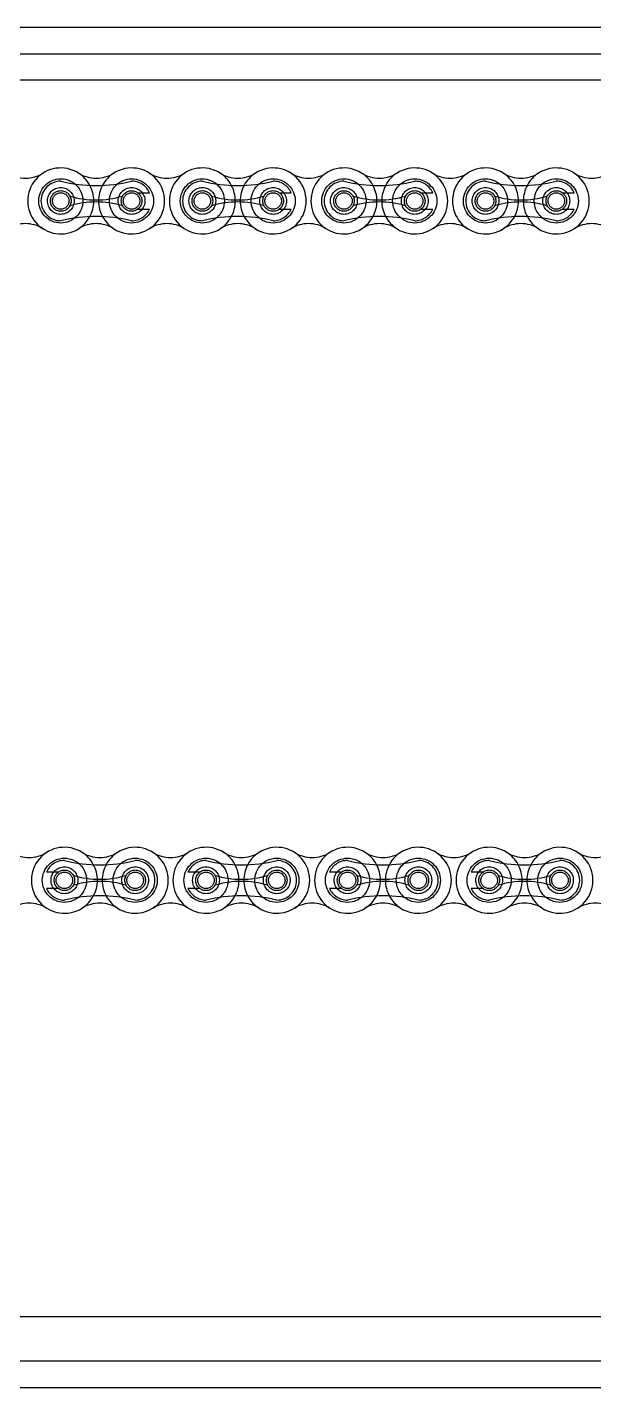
# Model space of a CAD drawing. Header units: metres. Extents: x 0 to 63075, y 0 to 44550.
# Drawn here: x 38337.2 to 38438.8, y 35022.3 to 35266.3 of the extents above; entities that cross this region are included whole.
import ezdxf

# ---------------------------------------------------------------- set-up
doc = ezdxf.new("R2010")
doc.units = ezdxf.units.M
doc.header["$LTSCALE"] = 75
doc.linetypes.add('HIDDEN2', pattern=[4.7625, 3.175, -1.5875])
for name, color, linetype in [('SDM', 7, 'Continuous'), ('SL4', 4, 'Continuous'), ('ST1', 7, 'HIDDEN2')]:
    doc.layers.add(name, color=color, linetype=linetype)

# ---------------------------------------------------------------- blocks, each defined once
blk = doc.blocks.new('A$Cf5e9a517')
at = {"layer": 'SL4'}
for p, q in [((1009.76, 1700.35), (2334.74, 1700.35)), ((2334.74, 1690.83), (1009.76, 1690.83)), ((1057.26, 1469.11), (2287.24, 1469.11)), ((2287.24, 1456.35), (2124.25, 1456.35))]:
    blk.add_line(p, q, dxfattribs=at)
at = {"layer": 'ST1'}
for p, q in [((1009.76, 1695.59), (2334.74, 1695.59)), ((2334.74, 1690.83), (1009.76, 1690.83)), ((2194.74, 1670.67), (2196.87, 1670.67)), ((2220.14, 1670.67), (2222.27, 1670.67)), ((2245.54, 1670.67), (2247.67, 1670.67)), ((2270.94, 1670.67), (2273.07, 1670.67)), ((2194.74, 1667.71), (2196.87, 1667.71)), ((2220.14, 1667.71), (2222.27, 1667.71)), ((2245.54, 1667.71), (2247.67, 1667.71)), ((2270.94, 1667.71), (2273.07, 1667.71)), ((2180.48, 1548.83), (2178.36, 1548.83)), ((2205.88, 1548.83), (2203.76, 1548.83)), ((2231.28, 1548.83), (2229.16, 1548.83)), ((2256.68, 1548.83), (2254.56, 1548.83)), ((2180.48, 1545.88), (2178.36, 1545.88)), ((2205.88, 1545.88), (2203.76, 1545.88)), ((2231.28, 1545.88), (2229.16, 1545.88)), ((2256.68, 1545.88), (2254.56, 1545.88)), ((1009.76, 1469.11), (2334.74, 1469.11)), ((2334.74, 1461.11), (1009.76, 1461.11))]:
    blk.add_line(p, q, dxfattribs=at)
for centre, radius in [((2180.94, 1669.19), 3.96), ((2180.94, 1669.19), 2.4), ((2193.64, 1669.19), 3.96), ((2193.64, 1669.19), 2.4), ((2206.34, 1669.19), 3.96), ((2206.34, 1669.19), 2.4), ((2219.04, 1669.19), 3.96), ((2219.04, 1669.19), 2.4), ((2231.74, 1669.19), 3.96), ((2231.74, 1669.19), 2.4), ((2244.44, 1669.19), 3.96), ((2244.44, 1669.19), 2.4), ((2257.14, 1669.19), 3.96), ((2257.14, 1669.19), 2.4), ((2269.84, 1669.19), 3.96), ((2269.84, 1669.19), 2.4), ((2180.94, 1669.19), 1.85), ((2180.94, 1669.19), 1.48), ((2193.64, 1669.19), 1.84), ((2193.64, 1669.19), 1.48), ((2206.34, 1669.19), 1.85), ((2206.34, 1669.19), 1.48), ((2219.04, 1669.19), 1.85), ((2219.04, 1669.19), 1.48), ((2231.74, 1669.19), 1.84), ((2231.74, 1669.19), 1.48), ((2244.44, 1669.19), 1.85), ((2244.44, 1669.19), 1.48), ((2257.14, 1669.19), 1.85), ((2257.14, 1669.19), 1.48), ((2269.84, 1669.19), 1.84), ((2269.84, 1669.19), 1.48), ((2181.59, 1547.36), 3.96), ((2181.59, 1547.36), 2.4), ((2194.29, 1547.36), 3.96), ((2194.29, 1547.36), 2.4), ((2206.99, 1547.36), 3.96), ((2206.99, 1547.36), 2.4), ((2219.69, 1547.36), 3.96), ((2219.69, 1547.36), 2.4), ((2232.39, 1547.36), 3.96), ((2232.39, 1547.36), 2.4), ((2245.09, 1547.36), 3.96), ((2245.09, 1547.36), 2.4), ((2257.79, 1547.36), 3.96), ((2257.79, 1547.36), 2.4), ((2270.49, 1547.36), 3.96), ((2270.49, 1547.36), 2.4), ((2181.59, 1547.36), 1.84), ((2181.59, 1547.36), 1.48), ((2194.29, 1547.36), 1.85), ((2194.29, 1547.36), 1.48), ((2206.99, 1547.36), 1.84), ((2206.99, 1547.36), 1.48), ((2219.69, 1547.36), 1.84), ((2219.69, 1547.36), 1.48), ((2232.39, 1547.36), 1.84), ((2232.39, 1547.36), 1.48), ((2245.09, 1547.36), 1.84), ((2245.09, 1547.36), 1.48), ((2257.79, 1547.36), 1.85), ((2257.79, 1547.36), 1.48), ((2270.49, 1547.36), 1.84), ((2270.49, 1547.36), 1.48)]:
    blk.add_circle(centre, radius, dxfattribs=at)
for centre, radius, start, end in [((2174.59, 1679.18), 5.92, 237.5667, 302.4333), ((2180.94, 1669.19), 5.92, 57.5667, 302.4333), ((2187.29, 1679.18), 5.92, 237.5667, 302.4333), ((2180.94, 1669.19), 5.92, 302.4333, 57.5667), ((2193.64, 1669.19), 5.92, 122.4333, 237.5667), ((2193.64, 1669.19), 5.92, 237.5667, 122.4333), ((2199.99, 1679.18), 5.92, 237.5667, 302.4333), ((2206.34, 1669.19), 5.92, 57.5667, 302.4333), ((2212.69, 1679.18), 5.92, 237.5667, 302.4333), ((2206.34, 1669.19), 5.92, 302.4333, 57.5667), ((2219.04, 1669.19), 5.92, 122.4333, 237.5667), ((2219.04, 1669.19), 5.92, 237.5667, 122.4333), ((2225.39, 1679.18), 5.92, 237.5667, 302.4333), ((2231.74, 1669.19), 5.92, 57.5667, 302.4333), ((2238.09, 1679.18), 5.92, 237.5667, 302.4333), ((2231.74, 1669.19), 5.92, 302.4333, 57.5667), ((2244.44, 1669.19), 5.92, 122.4333, 237.5667), ((2244.44, 1669.19), 5.92, 237.5667, 122.4333), ((2250.79, 1679.18), 5.92, 237.5667, 302.4333), ((2257.14, 1669.19), 5.92, 57.5667, 302.4333), ((2263.49, 1679.18), 5.92, 237.5667, 302.4333), ((2257.14, 1669.19), 5.92, 302.4333, 57.5667), ((2269.84, 1669.19), 5.92, 122.4333, 237.5667), ((2269.84, 1669.19), 5.92, 237.5667, 122.4333), ((2276.19, 1679.18), 5.92, 237.5667, 302.4333), ((2180.94, 1669.19), 3.55, 90, 270), ((2187.29, 1698.29), 26.32, 256.0401, 283.9599), ((2193.64, 1669.19), 3.55, 24.5534, 90), ((2206.34, 1669.19), 3.55, 90, 270), ((2212.69, 1698.29), 26.32, 256.0401, 283.9599), ((2219.04, 1669.19), 3.55, 24.5534, 90), ((2231.74, 1669.19), 3.55, 90, 270), ((2238.09, 1698.29), 26.32, 256.0401, 283.9599), ((2244.44, 1669.19), 3.55, 24.5534, 90), ((2257.14, 1669.19), 3.55, 90, 270), ((2263.49, 1698.29), 26.32, 256.0401, 283.9599), ((2269.84, 1669.19), 3.55, 24.5534, 90), ((2187.29, 1685.54), 16.17, 252.993, 287.007), ((2187.29, 1652.84), 16.17, 72.993, 107.007), ((2212.69, 1685.54), 16.17, 252.993, 287.007), ((2212.69, 1652.84), 16.17, 72.993, 107.007), ((2238.09, 1685.54), 16.17, 252.993, 287.007), ((2238.09, 1652.84), 16.17, 72.993, 107.007), ((2263.49, 1685.54), 16.17, 252.993, 287.007), ((2263.49, 1652.84), 16.17, 72.993, 107.007), ((2193.64, 1669.19), 3.55, 270, 335.4466), ((2219.04, 1669.19), 3.55, 270, 335.4466), ((2244.44, 1669.19), 3.55, 270, 335.4466), ((2269.84, 1669.19), 3.55, 270, 335.4466), ((2174.59, 1659.2), 5.92, 57.5667, 122.4333), ((2187.29, 1640.09), 26.32, 76.0401, 103.9599), ((2187.29, 1659.2), 5.92, 57.5667, 122.4333), ((2199.99, 1659.2), 5.92, 57.5667, 122.4333), ((2212.69, 1640.09), 26.32, 76.0401, 103.9599), ((2212.69, 1659.2), 5.92, 57.5667, 122.4333), ((2225.39, 1659.2), 5.92, 57.5667, 122.4333), ((2238.09, 1640.09), 26.32, 76.0401, 103.9599), ((2238.09, 1659.2), 5.92, 57.5667, 122.4333), ((2250.79, 1659.2), 5.92, 57.5667, 122.4333), ((2263.49, 1640.09), 26.32, 76.0401, 103.9599), ((2263.49, 1659.2), 5.92, 57.5667, 122.4333), ((2276.19, 1659.2), 5.92, 57.5667, 122.4333), ((2175.24, 1557.35), 5.92, 237.5667, 302.4333), ((2181.59, 1547.36), 5.92, 57.5667, 302.4333), ((2187.94, 1557.35), 5.92, 237.5667, 302.4333), ((2181.59, 1547.36), 5.92, 302.4333, 57.5667), ((2194.29, 1547.36), 5.92, 122.4333, 237.5667), ((2194.29, 1547.36), 5.92, 237.5667, 122.4333), ((2200.64, 1557.35), 5.92, 237.5667, 302.4333), ((2206.99, 1547.36), 5.92, 57.5667, 302.4333), ((2213.34, 1557.35), 5.92, 237.5667, 302.4333), ((2206.99, 1547.36), 5.92, 302.4333, 57.5667), ((2219.69, 1547.36), 5.92, 122.4333, 237.5667), ((2219.69, 1547.36), 5.92, 237.5667, 122.4333), ((2226.04, 1557.35), 5.92, 237.5667, 302.4333), ((2232.39, 1547.36), 5.92, 57.5667, 302.4333), ((2238.74, 1557.35), 5.92, 237.5667, 302.4333), ((2232.39, 1547.36), 5.92, 302.4333, 57.5667), ((2245.09, 1547.36), 5.92, 122.4333, 237.5667), ((2245.09, 1547.36), 5.92, 237.5667, 122.4333), ((2251.44, 1557.35), 5.92, 237.5667, 302.4333), ((2257.79, 1547.36), 5.92, 57.5667, 302.4333), ((2264.14, 1557.35), 5.92, 237.5667, 302.4333), ((2257.79, 1547.36), 5.92, 302.4333, 57.5667), ((2270.49, 1547.36), 5.92, 122.4333, 237.5667), ((2270.49, 1547.36), 5.92, 237.5667, 122.4333), ((2276.84, 1557.35), 5.92, 237.5667, 302.4333), ((2181.59, 1547.36), 3.55, 90, 155.4466), ((2187.94, 1576.45), 26.32, 256.0401, 283.9599), ((2194.29, 1547.36), 3.55, 270, 90), ((2206.99, 1547.36), 3.55, 90, 155.4466), ((2213.34, 1576.45), 26.32, 256.0401, 283.9599), ((2219.69, 1547.36), 3.55, 270, 90), ((2232.39, 1547.36), 3.55, 90, 155.4466), ((2238.74, 1576.45), 26.32, 256.0401, 283.9599), ((2245.09, 1547.36), 3.55, 270, 90), ((2257.79, 1547.36), 3.55, 90, 155.4466), ((2264.14, 1576.45), 26.32, 256.0401, 283.9599), ((2270.49, 1547.36), 3.55, 270, 90), ((2187.94, 1563.71), 16.17, 252.993, 287.007), ((2187.94, 1531), 16.17, 72.993, 107.007), ((2213.34, 1563.71), 16.17, 252.993, 287.007), ((2213.34, 1531), 16.17, 72.993, 107.007), ((2238.74, 1563.71), 16.17, 252.993, 287.007), ((2238.74, 1531), 16.17, 72.993, 107.007), ((2264.14, 1563.71), 16.17, 252.993, 287.007), ((2264.14, 1531), 16.17, 72.993, 107.007), ((2181.59, 1547.36), 3.55, 204.5534, 270), ((2187.94, 1518.26), 26.32, 76.0401, 103.9599), ((2206.99, 1547.36), 3.55, 204.5534, 270), ((2213.34, 1518.26), 26.32, 76.0401, 103.9599), ((2232.39, 1547.36), 3.55, 204.5534, 270), ((2238.74, 1518.26), 26.32, 76.0401, 103.9599), ((2257.79, 1547.36), 3.55, 204.5534, 270), ((2264.14, 1518.26), 26.32, 76.0401, 103.9599), ((2175.24, 1537.36), 5.92, 57.5667, 122.4333), ((2187.94, 1537.36), 5.92, 57.5667, 122.4333), ((2200.64, 1537.36), 5.92, 57.5667, 122.4333), ((2213.34, 1537.36), 5.92, 57.5667, 122.4333), ((2226.04, 1537.36), 5.92, 57.5667, 122.4333), ((2238.74, 1537.36), 5.92, 57.5667, 122.4333), ((2251.44, 1537.36), 5.92, 57.5667, 122.4333), ((2264.14, 1537.36), 5.92, 57.5667, 122.4333), ((2276.84, 1537.36), 5.92, 57.5667, 122.4333)]:
    blk.add_arc(centre, radius, start, end, dxfattribs=at)

msp = doc.modelspace()

# ---------------------------------------------------------------- block references
at = {"layer": 'SDM'}
msp.add_blockref('A$Cf5e9a517', (36162.25, 33565.92), dxfattribs=at)

doc.saveas('drawing.dxf')
